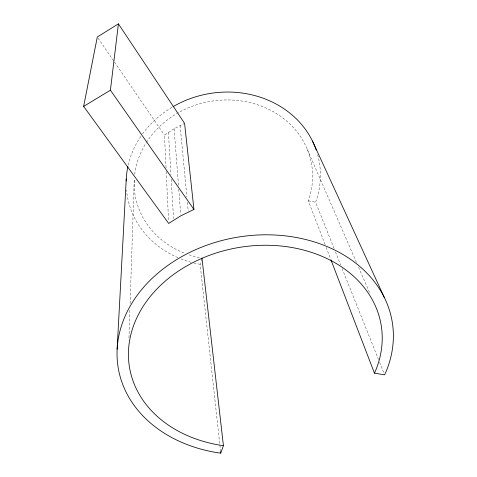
<?xml version="1.0" encoding="UTF-8"?>
<svg xmlns="http://www.w3.org/2000/svg" width="477" height="477" viewBox="0 0 477 477"><rect width="100%" height="100%" fill="white"/><g stroke="black" fill="none" stroke-linecap="round" stroke-linejoin="round"><path stroke-width="0.36" stroke-dasharray="2.38 1.79" d="M128.957 337.758L129.899 309.501M130.096 303.551L134.252 179.352A89.569 79.492 -10.9 0 0 184.408 253.138M220.583 451.671L200.143 264.27L201.765 258.772M325.099 244.594L308.291 200.811L309.132 198.432A89.569 79.492 -10.9 0 0 277.733 114.379A89.569 79.492 -10.9 0 0 177.474 113.198M334.097 248.505L315.601 202.26L316.525 199.678A97.499 86.552 -10.9 0 0 317.646 154.661M166.032 167.773L164.464 135.116L174.141 128.736L183.961 123.698M200.143 264.27L197.335 263.769A97.499 86.552 -10.9 0 1 193.877 262.982M308.291 200.811L315.601 202.26M98.143 38.238L114.092 61.539M114.51 62.153L164.464 135.116M307.26 149.295L356.772 263.143M358.549 267.233L369.52 292.461M335.474 251.957L340.721 265.075M342.098 268.521L378.535 359.64M379.638 362.401L384.057 373.443M326.167 247.372L330.698 259.19M180.115 125.499L186.912 197.174M187.401 202.349L188.242 211.216M174.141 128.736L178.499 185.571M178.786 189.262L180.711 214.358M168.417 132.308L170.945 174.707M171.207 179.173L173.562 218.603M166.205 171.482L168.59 221.209M191.134 262.272A97.499 86.552 -10.9 0 1 181.099 258.945M177.861 257.61A97.499 86.552 -10.9 0 1 126.477 189.894M128.182 165.137A97.499 86.552 -10.9 0 1 140.989 136.136M142.522 133.959A97.499 86.552 -10.9 0 1 172.471 106.991M199.38 257.616A89.569 79.492 -10.9 0 1 189.291 254.903M134.711 174.284A89.569 79.492 -10.9 0 1 146.069 143.011M146.439 142.432A89.569 79.492 -10.9 0 1 176.848 113.562"/><path stroke-width="0.72" d="M117.127 349.283L126.256 178.929M193.942 209.439L110.414 90.195L118.403 23.85L97.302 37.015L83.636 106.395L168.697 223.433L180.825 215.831L193.942 209.439L184.599 123.4L118.403 23.85M330.966 259.887L374.451 373.169L384.611 374.827L386.084 371.595A138.932 109.054 -9.6 0 0 297.547 237.725A138.932 109.054 -9.6 0 0 123.042 321.259A138.932 109.054 -9.6 0 0 216.856 452.601L220.744 453.15L223.415 445.643L201.968 258.081M374.451 373.169L375.781 370.194A127.597 100.104 -9.6 0 0 293.808 247.855A127.597 100.104 -9.6 0 0 133.93 324.676A127.597 100.104 -9.6 0 0 219.819 445.13L223.415 445.643M83.636 106.395L110.414 90.195M312.483 141.091L384.337 297.505M220.583 451.671L220.744 453.15M126.184 180.998A97.499 86.552 -10.9 0 1 127.884 166.509M173.079 106.633A97.499 86.552 -10.9 0 1 316.221 150.058"/></g></svg>
